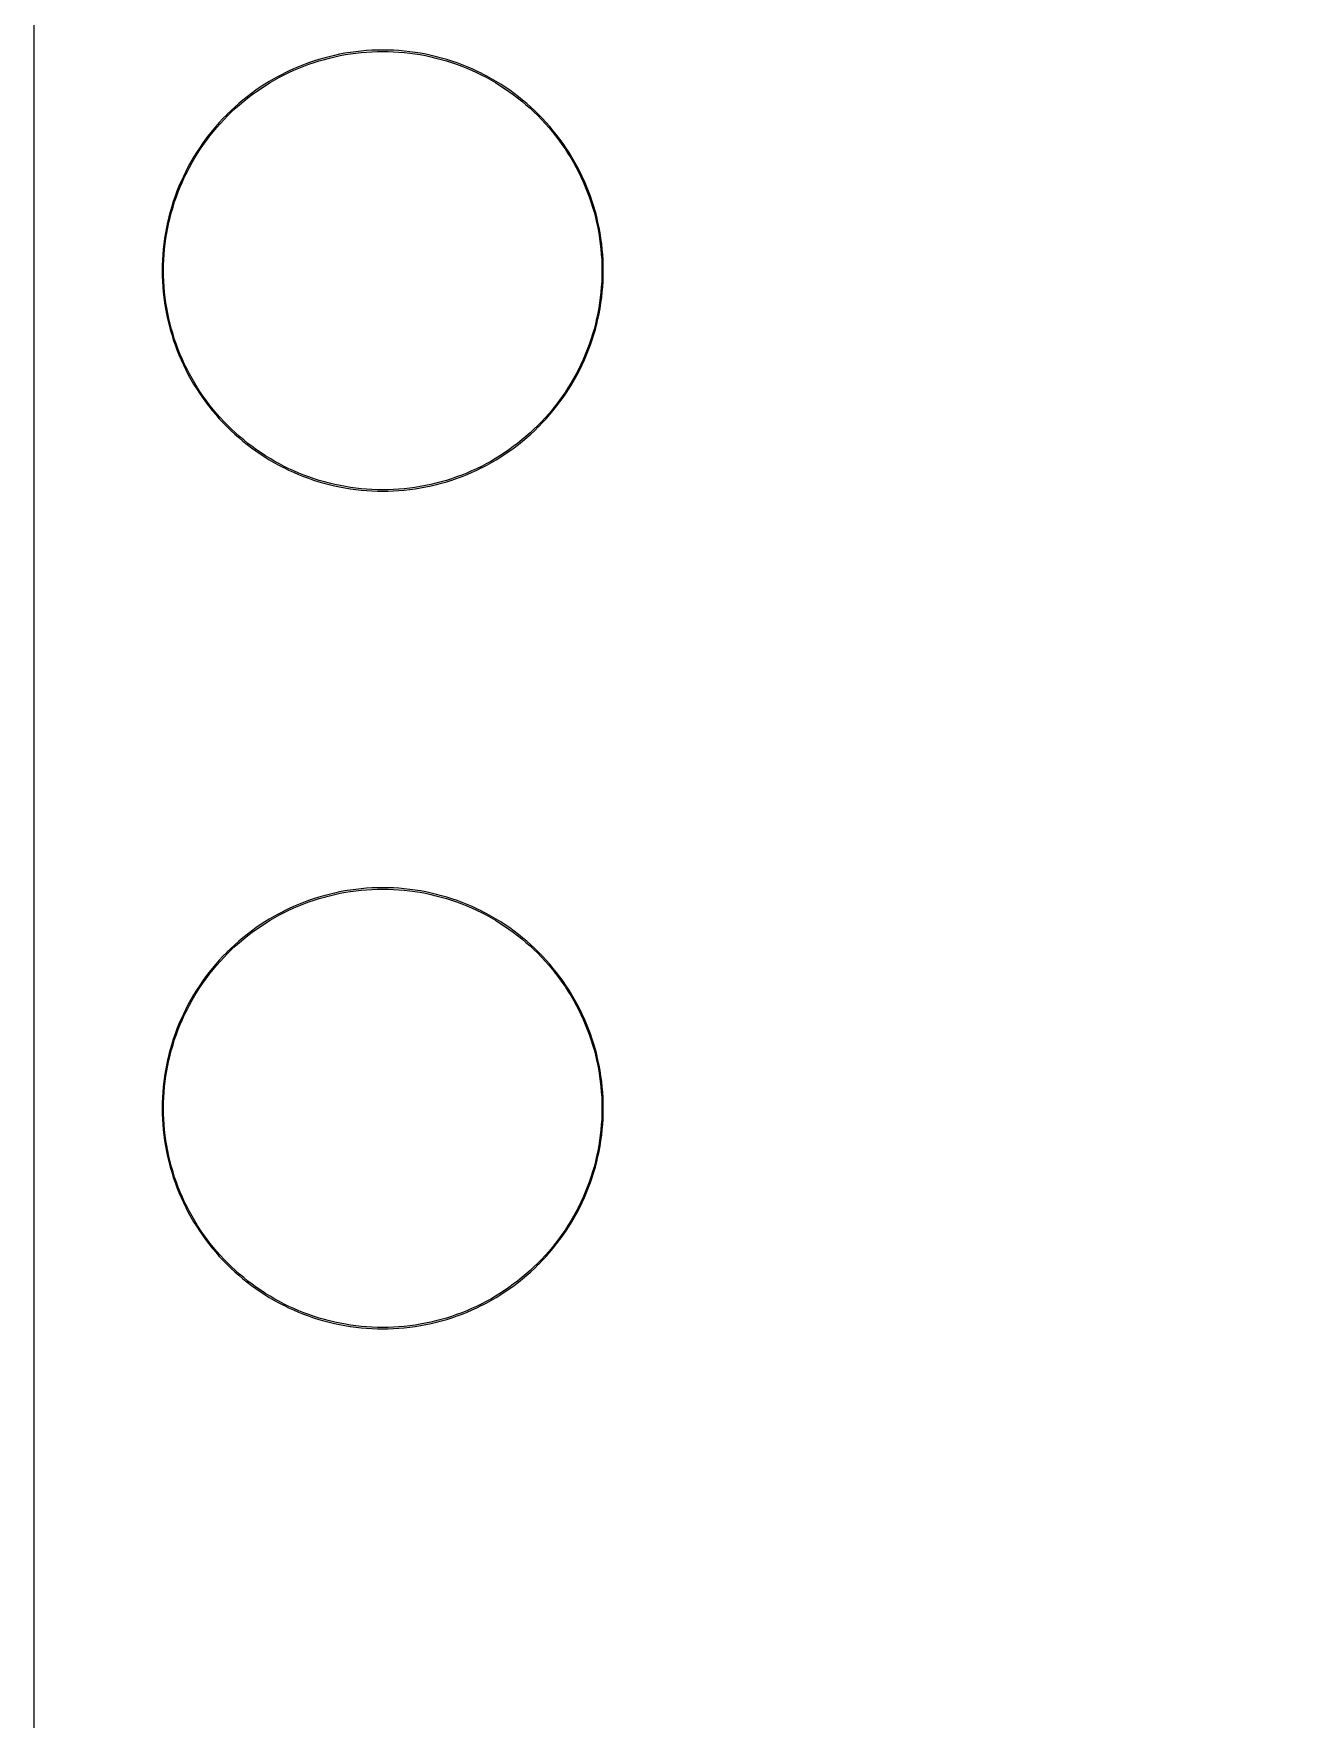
# Model space of a CAD drawing. Extents: x 2 to 62, y 0 to 129.
# Drawn here: x 1.59 to 24.65, y 63.7 to 94.37 of the extents above; entities that cross this region are included whole.
import ezdxf

# ---------------------------------------------------------------- set-up
doc = ezdxf.new("R2010")
doc.units = 0

msp = doc.modelspace()

# ---------------------------------------------------------------- linework, layer by layer
at = {"color": 5, "true_color": 0x0000ff}
msp.add_polyline3d([(62.20739, 0.3175, 0), (62.20739, 128.81762, 0), (1.5875, 128.81762, 0), (1.5875, 0.3175, 0), (62.20739, 0.3175, 0)], close=True, dxfattribs=at)
at = {"color": 34, "true_color": 0x008000}
for points in [[(1.5875, 0.3175, 0), (62.20739, 0.3175, 0), (62.20739, 128.81762, 0), (1.5875, 128.81762, 0), (1.5875, 0.3175, 0)], [(7.83945, 94.06889, 0), (7.74115, 94.06534, 0), (7.64336, 94.05924, 0), (7.54532, 94.05086, 0), (7.44778, 94.04019, 0), (7.3505, 94.02699, 0), (7.34658, 94.02636, 0), (7.2498, 94.01062, 0), (7.15328, 93.99258, 0), (7.05727, 93.97226, 0), (6.96177, 93.94966, 0), (6.86677, 93.92476, 0), (6.77254, 93.89733, 0), (6.67881, 93.86761, 0), (6.5861, 93.83561, 0), (6.4939, 93.80157, 0), (6.40297, 93.765, 0), (6.31254, 93.72639, 0), (6.22339, 93.6855, 0), (6.13525, 93.64232, 0), (6.13171, 93.64051, 0), (6.04433, 93.5953, 0), (5.95848, 93.54806, 0), (5.87365, 93.49878, 0), (5.79008, 93.44722, 0), (5.70778, 93.39362, 0), (5.62676, 93.338, 0), (5.54726, 93.28059, 0), (5.46902, 93.22116, 0), (5.39257, 93.15969, 0), (5.31739, 93.0967, 0), (5.24373, 93.03142, 0), (5.17184, 92.96462, 0), (5.10149, 92.89629, 0), (5.09868, 92.89348, 0), (5.03035, 92.82312, 0), (4.96354, 92.75124, 0), (4.89827, 92.67758, 0), (4.83528, 92.6024, 0), (4.77381, 92.52594, 0), (4.71437, 92.44771, 0), (4.65697, 92.36821, 0), (4.60134, 92.28718, 0), (4.54775, 92.20489, 0), (4.49619, 92.12132, 0), (4.44691, 92.03649, 0), (4.39967, 91.95063, 0), (4.35446, 91.86326, 0), (4.35264, 91.85972, 0), (4.30947, 91.77158, 0), (4.26858, 91.68243, 0), (4.22997, 91.592, 0), (4.19339, 91.50107, 0), (4.15936, 91.40887, 0), (4.12735, 91.31616, 0), (4.09764, 91.22243, 0), (4.0702, 91.1282, 0), (4.04531, 91.0332, 0), (4.02271, 90.9377, 0), (4.00239, 90.84169, 0), (3.98435, 90.74517, 0), (3.9686, 90.64839, 0), (3.96798, 90.64447, 0), (3.95478, 90.54718, 0), (3.94411, 90.44965, 0), (3.93573, 90.35161, 0), (3.92963, 90.25382, 0), (3.92607, 90.15552, 0), (3.9248, 90.05747, 0), (3.92607, 89.95943, 0), (3.92963, 89.86113, 0), (3.93573, 89.76334, 0), (3.94411, 89.6653, 0), (3.95478, 89.56776, 0), (3.96798, 89.47048, 0), (3.9686, 89.46655, 0), (3.98435, 89.36978, 0), (4.00239, 89.27326, 0), (4.02271, 89.17725, 0), (4.04531, 89.08174, 0), (4.0702, 88.98675, 0), (4.09764, 88.89251, 0), (4.12735, 88.79879, 0), (4.15936, 88.70608, 0), (4.19339, 88.61388, 0), (4.22997, 88.52294, 0), (4.26858, 88.43252, 0), (4.30947, 88.34337, 0), (4.35264, 88.25523, 0), (4.35446, 88.25169, 0), (4.39967, 88.16431, 0), (4.44691, 88.07846, 0), (4.49619, 87.99362, 0), (4.54775, 87.91006, 0), (4.60134, 87.82776, 0), (4.65697, 87.74674, 0), (4.71437, 87.66723, 0), (4.77381, 87.589, 0), (4.83528, 87.51255, 0), (4.89827, 87.43736, 0), (4.96354, 87.3637, 0), (5.03035, 87.29182, 0), (5.09868, 87.22146, 0), (5.10149, 87.21865, 0), (5.17184, 87.15033, 0), (5.24373, 87.08353, 0), (5.31739, 87.01825, 0), (5.39257, 86.95526, 0), (5.46902, 86.89379, 0), (5.54726, 86.83435, 0), (5.62676, 86.77695, 0), (5.70778, 86.72132, 0), (5.79008, 86.66773, 0), (5.87365, 86.61617, 0), (5.95848, 86.56689, 0), (6.04433, 86.51965, 0), (6.0446, 86.51951, 0), (6.13171, 86.47443, 0), (6.13525, 86.47263, 0), (6.22339, 86.42945, 0), (6.31254, 86.38856, 0), (6.40297, 86.34995, 0), (6.4939, 86.31337, 0), (6.5861, 86.27934, 0), (6.67881, 86.24733, 0), (6.77254, 86.21761, 0), (6.86677, 86.19018, 0), (6.96177, 86.16529, 0), (7.05727, 86.14268, 0), (7.15328, 86.12236, 0), (7.2498, 86.10433, 0), (7.34658, 86.08858, 0), (7.3505, 86.08796, 0), (7.44778, 86.07475, 0), (7.54532, 86.06409, 0), (7.64336, 86.0557, 0), (7.74115, 86.04961, 0), (7.83945, 86.04605, 0), (7.9375, 86.04478, 0), (8.03553, 86.04605, 0), (8.13383, 86.04961, 0), (8.23162, 86.0557, 0), (8.32967, 86.06409, 0), (8.42721, 86.07475, 0), (8.52449, 86.08796, 0), (8.5284, 86.08858, 0), (8.62519, 86.10433, 0), (8.72171, 86.12236, 0), (8.81772, 86.14268, 0), (8.91322, 86.16529, 0), (9.00822, 86.19018, 0), (9.10244, 86.21761, 0), (9.19618, 86.24733, 0), (9.28889, 86.27934, 0), (9.38109, 86.31337, 0), (9.47202, 86.34995, 0), (9.56245, 86.38856, 0), (9.6516, 86.42945, 0), (9.73973, 86.47263, 0), (9.74328, 86.47443, 0), (9.83039, 86.51951, 0), (9.83066, 86.51965, 0), (9.91651, 86.56689, 0), (10.00134, 86.61617, 0), (10.08491, 86.66773, 0), (10.16721, 86.72132, 0), (10.24823, 86.77695, 0), (10.32773, 86.83435, 0), (10.40597, 86.89379, 0), (10.48241, 86.95526, 0), (10.5576, 87.01825, 0), (10.63126, 87.08353, 0), (10.70315, 87.15033, 0), (10.7735, 87.21865, 0), (10.77631, 87.22146, 0), (10.84464, 87.29182, 0), (10.91144, 87.3637, 0), (10.97672, 87.43736, 0), (11.03971, 87.51255, 0), (11.10118, 87.589, 0), (11.16062, 87.66723, 0), (11.21802, 87.74674, 0), (11.27365, 87.82776, 0), (11.32724, 87.91006, 0), (11.3788, 87.99362, 0), (11.42808, 88.07846, 0), (11.47532, 88.16431, 0), (11.52053, 88.25169, 0), (11.52234, 88.25523, 0), (11.56552, 88.34337, 0), (11.60641, 88.43252, 0), (11.64502, 88.52294, 0), (11.6816, 88.61388, 0), (11.71563, 88.70608, 0), (11.74764, 88.79879, 0), (11.77735, 88.89251, 0), (11.80479, 88.98675, 0), (11.82968, 89.08174, 0), (11.85228, 89.17725, 0), (11.8726, 89.27326, 0), (11.89064, 89.36978, 0), (11.90639, 89.46655, 0), (11.90701, 89.47048, 0), (11.92022, 89.56776, 0), (11.93088, 89.6653, 0), (11.93927, 89.76334, 0), (11.94536, 89.86113, 0), (11.94892, 89.95943, 0), (11.95019, 90.05747, 0), (11.94892, 90.15552, 0), (11.94536, 90.25382, 0), (11.93927, 90.35161, 0), (11.93088, 90.44965, 0), (11.92022, 90.54718, 0), (11.90701, 90.64447, 0), (11.90639, 90.64839, 0), (11.89064, 90.74517, 0), (11.8726, 90.84169, 0), (11.85228, 90.9377, 0), (11.82968, 91.0332, 0), (11.80479, 91.1282, 0), (11.77735, 91.22243, 0), (11.74764, 91.31616, 0), (11.71563, 91.40887, 0), (11.6816, 91.50107, 0), (11.64502, 91.592, 0), (11.60641, 91.68243, 0), (11.56552, 91.77158, 0), (11.52234, 91.85972, 0), (11.52053, 91.86326, 0), (11.47532, 91.95063, 0), (11.42808, 92.03649, 0), (11.3788, 92.12132, 0), (11.32724, 92.20489, 0), (11.27365, 92.28718, 0), (11.21802, 92.36821, 0), (11.16062, 92.44771, 0), (11.10118, 92.52594, 0), (11.03971, 92.6024, 0), (10.97672, 92.67758, 0), (10.91144, 92.75124, 0), (10.84464, 92.82312, 0), (10.77631, 92.89348, 0), (10.7735, 92.89629, 0), (10.70315, 92.96462, 0), (10.63126, 93.03142, 0), (10.5576, 93.0967, 0), (10.48241, 93.15969, 0), (10.40597, 93.22116, 0), (10.32773, 93.28059, 0), (10.24823, 93.338, 0), (10.16721, 93.39362, 0), (10.08491, 93.44722, 0), (10.00134, 93.49878, 0), (9.91651, 93.54806, 0), (9.83066, 93.5953, 0), (9.74328, 93.64051, 0), (9.73973, 93.64232, 0), (9.6516, 93.6855, 0), (9.56245, 93.72639, 0), (9.47202, 93.765, 0), (9.38109, 93.80157, 0), (9.28889, 93.83561, 0), (9.19618, 93.86761, 0), (9.10244, 93.89733, 0), (9.00822, 93.92476, 0), (8.91322, 93.94966, 0), (8.81772, 93.97226, 0), (8.72171, 93.99258, 0), (8.62519, 94.01062, 0), (8.5284, 94.02636, 0), (8.52449, 94.02699, 0), (8.42721, 94.04019, 0), (8.32967, 94.05086, 0), (8.23162, 94.05924, 0), (8.13383, 94.06534, 0), (8.03553, 94.06889, 0), (7.9375, 94.07016, 0), (7.83945, 94.06889, 0)], [(8.13383, 86.07501, 0), (8.03553, 86.07145, 0), (7.9375, 86.07018, 0), (7.83945, 86.07145, 0), (7.74115, 86.07501, 0), (7.64336, 86.0811, 0), (7.54532, 86.08949, 0), (7.44778, 86.10015, 0), (7.35123, 86.11326, 0), (7.25765, 86.12849, 0), (7.16113, 86.14652, 0), (7.06512, 86.16684, 0), (6.96962, 86.18945, 0), (6.87462, 86.21434, 0), (6.78039, 86.24177, 0), (6.68666, 86.27149, 0), (6.59395, 86.30349, 0), (6.50175, 86.33753, 0), (6.41082, 86.37411, 0), (6.32039, 86.41271, 0), (6.23124, 86.45361, 0), (6.1439, 86.4964, 0), (6.05926, 86.5402, 0), (5.97341, 86.58744, 0), (5.88858, 86.63672, 0), (5.80501, 86.68828, 0), (5.72271, 86.74187, 0), (5.64169, 86.7975, 0), (5.56219, 86.8549, 0), (5.48395, 86.91434, 0), (5.4075, 86.97581, 0), (5.33232, 87.0388, 0), (5.25866, 87.10408, 0), (5.18677, 87.17088, 0), (5.11785, 87.23782, 0), (5.0509, 87.30675, 0), (4.9841, 87.37863, 0), (4.91882, 87.45229, 0), (4.85583, 87.52748, 0), (4.79436, 87.60393, 0), (4.73492, 87.68216, 0), (4.67752, 87.76167, 0), (4.62188, 87.84269, 0), (4.5683, 87.92499, 0), (4.51674, 88.00855, 0), (4.46746, 88.09339, 0), (4.42021, 88.17924, 0), (4.37643, 88.26386, 0), (4.33363, 88.35122, 0), (4.29274, 88.44037, 0), (4.25413, 88.53079, 0), (4.21755, 88.62173, 0), (4.18351, 88.71393, 0), (4.15151, 88.80664, 0), (4.12179, 88.90036, 0), (4.09436, 88.9946, 0), (4.06947, 89.08959, 0), (4.04685, 89.1851, 0), (4.02654, 89.28111, 0), (4.00851, 89.37763, 0), (3.99329, 89.47115, 0), (3.98018, 89.56776, 0), (3.96951, 89.6653, 0), (3.96113, 89.76334, 0), (3.95503, 89.86113, 0), (3.95147, 89.95943, 0), (3.9502, 90.05747, 0), (3.95147, 90.15552, 0), (3.95503, 90.25382, 0), (3.96113, 90.35161, 0), (3.96951, 90.44965, 0), (3.98018, 90.54718, 0), (3.99328, 90.64375, 0), (4.00851, 90.73732, 0), (4.02654, 90.83384, 0), (4.04685, 90.92985, 0), (4.06947, 91.02535, 0), (4.09436, 91.12035, 0), (4.12179, 91.21458, 0), (4.15151, 91.30831, 0), (4.18351, 91.40102, 0), (4.21755, 91.49322, 0), (4.25413, 91.58415, 0), (4.29274, 91.67458, 0), (4.33363, 91.76373, 0), (4.37642, 91.85108, 0), (4.42021, 91.9357, 0), (4.46746, 92.02156, 0), (4.51674, 92.10639, 0), (4.5683, 92.18996, 0), (4.62188, 92.27225, 0), (4.67752, 92.35328, 0), (4.73492, 92.43278, 0), (4.79436, 92.51101, 0), (4.85583, 92.58747, 0), (4.91882, 92.66265, 0), (4.9841, 92.73631, 0), (5.0509, 92.80819, 0), (5.11785, 92.87713, 0), (5.18677, 92.94407, 0), (5.25866, 93.01087, 0), (5.33232, 93.07615, 0), (5.4075, 93.13914, 0), (5.48395, 93.20061, 0), (5.56219, 93.26004, 0), (5.64169, 93.31745, 0), (5.72271, 93.37307, 0), (5.80501, 93.42667, 0), (5.88858, 93.47823, 0), (5.97341, 93.52751, 0), (6.05926, 93.57475, 0), (6.14425, 93.61872, 0), (6.23124, 93.66134, 0), (6.32039, 93.70223, 0), (6.41082, 93.74084, 0), (6.50175, 93.77742, 0), (6.59395, 93.81145, 0), (6.68666, 93.84346, 0), (6.78039, 93.87317, 0), (6.87462, 93.90061, 0), (6.96962, 93.9255, 0), (7.06512, 93.9481, 0), (7.16113, 93.96842, 0), (7.25765, 93.98646, 0), (7.35122, 94.00169, 0), (7.44778, 94.01479, 0), (7.54532, 94.02546, 0), (7.64336, 94.03384, 0), (7.74115, 94.03994, 0), (7.83945, 94.0435, 0), (7.9375, 94.04477, 0), (8.03553, 94.0435, 0), (8.13383, 94.03994, 0), (8.23162, 94.03384, 0), (8.32967, 94.02546, 0), (8.42721, 94.01479, 0), (8.52377, 94.00169, 0), (8.61734, 93.98646, 0), (8.71386, 93.96842, 0), (8.80987, 93.9481, 0), (8.90537, 93.9255, 0), (9.00037, 93.90061, 0), (9.0946, 93.87317, 0), (9.18833, 93.84346, 0), (9.28104, 93.81145, 0), (9.37323, 93.77742, 0), (9.46416, 93.74084, 0), (9.5546, 93.70223, 0), (9.64375, 93.66134, 0), (9.73074, 93.61872, 0), (9.81573, 93.57475, 0), (9.90157, 93.52751, 0), (9.9864, 93.47823, 0), (10.06997, 93.42667, 0), (10.15227, 93.37307, 0), (10.2333, 93.31745, 0), (10.31279, 93.26004, 0), (10.39104, 93.20061, 0), (10.46749, 93.13914, 0), (10.54267, 93.07615, 0), (10.61633, 93.01087, 0), (10.68822, 92.94407, 0), (10.75714, 92.87713, 0), (10.82409, 92.80819, 0), (10.89089, 92.73631, 0), (10.95617, 92.66265, 0), (11.01916, 92.58747, 0), (11.08063, 92.51101, 0), (11.14007, 92.43278, 0), (11.19747, 92.35328, 0), (11.2531, 92.27225, 0), (11.30669, 92.18996, 0), (11.35825, 92.10639, 0), (11.40753, 92.02156, 0), (11.45477, 91.9357, 0), (11.49875, 91.85072, 0), (11.54136, 91.76373, 0), (11.58225, 91.67458, 0), (11.62086, 91.58415, 0), (11.65744, 91.49322, 0), (11.69147, 91.40102, 0), (11.72348, 91.30831, 0), (11.7532, 91.21458, 0), (11.78063, 91.12035, 0), (11.80552, 91.02535, 0), (11.82813, 90.92985, 0), (11.84845, 90.83384, 0), (11.86648, 90.73732, 0), (11.88171, 90.64374, 0), (11.89482, 90.54718, 0), (11.90548, 90.44965, 0), (11.91387, 90.35161, 0), (11.91996, 90.25382, 0), (11.92352, 90.15552, 0), (11.92479, 90.05747, 0), (11.92352, 89.95943, 0), (11.91996, 89.86113, 0), (11.91387, 89.76334, 0), (11.90548, 89.6653, 0), (11.89482, 89.56776, 0), (11.8817, 89.47115, 0), (11.86648, 89.37763, 0), (11.84845, 89.28111, 0), (11.82813, 89.1851, 0), (11.80552, 89.08959, 0), (11.78063, 88.9946, 0), (11.7532, 88.90036, 0), (11.72348, 88.80664, 0), (11.69147, 88.71393, 0), (11.65744, 88.62173, 0), (11.62086, 88.53079, 0), (11.58225, 88.44037, 0), (11.54136, 88.35122, 0), (11.49874, 88.26423, 0), (11.45477, 88.17924, 0), (11.40753, 88.09339, 0), (11.35825, 88.00855, 0), (11.30669, 87.92499, 0), (11.2531, 87.84269, 0), (11.19747, 87.76167, 0), (11.14007, 87.68216, 0), (11.08063, 87.60393, 0), (11.01916, 87.52748, 0), (10.95617, 87.45229, 0), (10.89089, 87.37863, 0), (10.82409, 87.30675, 0), (10.75714, 87.23782, 0), (10.68822, 87.17088, 0), (10.61633, 87.10408, 0), (10.54267, 87.0388, 0), (10.46749, 86.97581, 0), (10.39104, 86.91434, 0), (10.31279, 86.8549, 0), (10.2333, 86.7975, 0), (10.15227, 86.74187, 0), (10.06997, 86.68828, 0), (9.9864, 86.63672, 0), (9.90157, 86.58744, 0), (9.81573, 86.5402, 0), (9.73109, 86.4964, 0), (9.64375, 86.45361, 0), (9.5546, 86.41271, 0), (9.46416, 86.37411, 0), (9.37323, 86.33753, 0), (9.28104, 86.30349, 0), (9.18833, 86.27149, 0), (9.0946, 86.24177, 0), (9.00037, 86.21434, 0), (8.90537, 86.18945, 0), (8.80987, 86.16684, 0), (8.71386, 86.14652, 0), (8.61734, 86.12849, 0), (8.52376, 86.11326, 0), (8.42721, 86.10015, 0), (8.32967, 86.08949, 0), (8.23162, 86.0811, 0), (8.13383, 86.07501, 0)], [(7.83945, 78.82889, 0), (7.74115, 78.82534, 0), (7.64336, 78.81923, 0), (7.54532, 78.81086, 0), (7.44778, 78.80019, 0), (7.3505, 78.78698, 0), (7.34658, 78.78636, 0), (7.2498, 78.77061, 0), (7.15328, 78.75257, 0), (7.05727, 78.73226, 0), (6.96177, 78.70966, 0), (6.86677, 78.68476, 0), (6.77254, 78.65733, 0), (6.67881, 78.62761, 0), (6.5861, 78.5956, 0), (6.4939, 78.56157, 0), (6.40297, 78.525, 0), (6.31254, 78.48639, 0), (6.22339, 78.4455, 0), (6.13525, 78.40232, 0), (6.13171, 78.40051, 0), (6.04433, 78.3553, 0), (5.95848, 78.30806, 0), (5.87365, 78.25878, 0), (5.79008, 78.20722, 0), (5.70778, 78.15362, 0), (5.62676, 78.098, 0), (5.54726, 78.04058, 0), (5.46902, 77.98116, 0), (5.39257, 77.91969, 0), (5.31739, 77.8567, 0), (5.24373, 77.79142, 0), (5.17184, 77.72462, 0), (5.10149, 77.65629, 0), (5.09868, 77.65348, 0), (5.03035, 77.58311, 0), (4.96354, 77.51124, 0), (4.89827, 77.43758, 0), (4.83528, 77.36239, 0), (4.77381, 77.28594, 0), (4.71437, 77.20771, 0), (4.65697, 77.12821, 0), (4.60134, 77.04718, 0), (4.54775, 76.96489, 0), (4.49619, 76.88132, 0), (4.44691, 76.79649, 0), (4.39967, 76.71062, 0), (4.35446, 76.62326, 0), (4.35264, 76.61972, 0), (4.30947, 76.53158, 0), (4.26858, 76.44243, 0), (4.22997, 76.352, 0), (4.19339, 76.26107, 0), (4.15936, 76.16887, 0), (4.12735, 76.07616, 0), (4.09764, 75.98242, 0), (4.0702, 75.8882, 0), (4.04531, 75.7932, 0), (4.02271, 75.6977, 0), (4.00239, 75.60169, 0), (3.98435, 75.50517, 0), (3.9686, 75.40839, 0), (3.96798, 75.40447, 0), (3.95478, 75.30719, 0), (3.94411, 75.20965, 0), (3.93573, 75.11161, 0), (3.92963, 75.01382, 0), (3.92607, 74.91552, 0), (3.9248, 74.81747, 0), (3.92607, 74.71943, 0), (3.92963, 74.62112, 0), (3.93573, 74.52334, 0), (3.94411, 74.42529, 0), (3.95478, 74.32776, 0), (3.96798, 74.23048, 0), (3.9686, 74.22655, 0), (3.98435, 74.12978, 0), (4.00239, 74.03326, 0), (4.02271, 73.93725, 0), (4.04531, 73.84174, 0), (4.0702, 73.74675, 0), (4.09764, 73.65251, 0), (4.12735, 73.55879, 0), (4.15936, 73.46608, 0), (4.19339, 73.37388, 0), (4.22997, 73.28294, 0), (4.26858, 73.19252, 0), (4.30947, 73.10337, 0), (4.35264, 73.01523, 0), (4.35446, 73.01169, 0), (4.39967, 72.92431, 0), (4.44691, 72.83846, 0), (4.49619, 72.75362, 0), (4.54775, 72.67006, 0), (4.60134, 72.58776, 0), (4.65697, 72.50673, 0), (4.71437, 72.42722, 0), (4.77381, 72.349, 0), (4.83528, 72.27255, 0), (4.89827, 72.19736, 0), (4.96354, 72.1237, 0), (5.03035, 72.05182, 0), (5.09868, 71.98146, 0), (5.10149, 71.97865, 0), (5.17184, 71.91033, 0), (5.24373, 71.84353, 0), (5.31739, 71.77825, 0), (5.39257, 71.71526, 0), (5.46902, 71.65379, 0), (5.54726, 71.59435, 0), (5.62676, 71.53695, 0), (5.70778, 71.48132, 0), (5.79008, 71.42773, 0), (5.87365, 71.37617, 0), (5.95848, 71.32689, 0), (6.04433, 71.27965, 0), (6.13171, 71.23443, 0), (6.13525, 71.23263, 0), (6.22339, 71.18944, 0), (6.31254, 71.14856, 0), (6.40297, 71.10995, 0), (6.4939, 71.07337, 0), (6.5861, 71.03934, 0), (6.67881, 71.00733, 0), (6.77254, 70.97761, 0), (6.86677, 70.95018, 0), (6.96177, 70.92529, 0), (7.05727, 70.90268, 0), (7.15328, 70.88236, 0), (7.2498, 70.86433, 0), (7.34658, 70.84858, 0), (7.3505, 70.84796, 0), (7.44778, 70.83475, 0), (7.54532, 70.82409, 0), (7.64336, 70.8157, 0), (7.74115, 70.80961, 0), (7.83945, 70.80605, 0), (7.9375, 70.80477, 0), (8.03553, 70.80605, 0), (8.13383, 70.80961, 0), (8.23162, 70.8157, 0), (8.32967, 70.82409, 0), (8.42721, 70.83475, 0), (8.52449, 70.84796, 0), (8.5284, 70.84858, 0), (8.62519, 70.86433, 0), (8.72171, 70.88236, 0), (8.81772, 70.90268, 0), (8.91322, 70.92529, 0), (9.00822, 70.95018, 0), (9.10244, 70.97761, 0), (9.19618, 71.00733, 0), (9.28889, 71.03934, 0), (9.38109, 71.07337, 0), (9.47202, 71.10995, 0), (9.56245, 71.14856, 0), (9.6516, 71.18944, 0), (9.73973, 71.23263, 0), (9.74328, 71.23443, 0), (9.83066, 71.27965, 0), (9.91651, 71.32689, 0), (10.00134, 71.37617, 0), (10.08491, 71.42773, 0), (10.16721, 71.48132, 0), (10.24823, 71.53695, 0), (10.32773, 71.59435, 0), (10.40597, 71.65379, 0), (10.48241, 71.71526, 0), (10.5576, 71.77825, 0), (10.63126, 71.84353, 0), (10.70315, 71.91033, 0), (10.7735, 71.97865, 0), (10.77631, 71.98146, 0), (10.84464, 72.05182, 0), (10.91144, 72.1237, 0), (10.97672, 72.19736, 0), (11.03971, 72.27255, 0), (11.10118, 72.349, 0), (11.16062, 72.42722, 0), (11.21802, 72.50673, 0), (11.27365, 72.58776, 0), (11.32724, 72.67006, 0), (11.3788, 72.75362, 0), (11.42808, 72.83846, 0), (11.47532, 72.92431, 0), (11.52053, 73.01169, 0), (11.52234, 73.01523, 0), (11.56552, 73.10337, 0), (11.60641, 73.19252, 0), (11.64502, 73.28294, 0), (11.6816, 73.37388, 0), (11.71563, 73.46608, 0), (11.74764, 73.55879, 0), (11.77735, 73.65251, 0), (11.80479, 73.74675, 0), (11.82968, 73.84174, 0), (11.85228, 73.93725, 0), (11.8726, 74.03326, 0), (11.89064, 74.12978, 0), (11.90639, 74.22655, 0), (11.90701, 74.23048, 0), (11.92022, 74.32776, 0), (11.93088, 74.42529, 0), (11.93927, 74.52334, 0), (11.94536, 74.62112, 0), (11.94892, 74.71943, 0), (11.95019, 74.81747, 0), (11.94892, 74.91552, 0), (11.94536, 75.01382, 0), (11.93927, 75.11161, 0), (11.93088, 75.20965, 0), (11.92022, 75.30719, 0), (11.90701, 75.40447, 0), (11.90639, 75.40839, 0), (11.89064, 75.50517, 0), (11.8726, 75.60169, 0), (11.85228, 75.6977, 0), (11.82968, 75.7932, 0), (11.80479, 75.8882, 0), (11.77735, 75.98242, 0), (11.74764, 76.07616, 0), (11.71563, 76.16887, 0), (11.6816, 76.26107, 0), (11.64502, 76.352, 0), (11.60641, 76.44243, 0), (11.56552, 76.53158, 0), (11.52234, 76.61972, 0), (11.52053, 76.62326, 0), (11.47532, 76.71062, 0), (11.42808, 76.79649, 0), (11.3788, 76.88132, 0), (11.32724, 76.96489, 0), (11.27365, 77.04718, 0), (11.21802, 77.12821, 0), (11.16062, 77.20771, 0), (11.10118, 77.28594, 0), (11.03971, 77.36239, 0), (10.97672, 77.43758, 0), (10.91144, 77.51124, 0), (10.84464, 77.58311, 0), (10.77631, 77.65348, 0), (10.7735, 77.65629, 0), (10.70315, 77.72462, 0), (10.63126, 77.79142, 0), (10.5576, 77.8567, 0), (10.48241, 77.91969, 0), (10.40597, 77.98116, 0), (10.32773, 78.04058, 0), (10.24823, 78.098, 0), (10.16721, 78.15362, 0), (10.08491, 78.20722, 0), (10.00134, 78.25878, 0), (9.91651, 78.30806, 0), (9.83066, 78.3553, 0), (9.74328, 78.40051, 0), (9.73973, 78.40232, 0), (9.6516, 78.4455, 0), (9.56245, 78.48639, 0), (9.47202, 78.525, 0), (9.38109, 78.56157, 0), (9.28889, 78.5956, 0), (9.19618, 78.62761, 0), (9.10244, 78.65733, 0), (9.00822, 78.68476, 0), (8.91322, 78.70966, 0), (8.81772, 78.73226, 0), (8.72171, 78.75257, 0), (8.62519, 78.77061, 0), (8.5284, 78.78636, 0), (8.52449, 78.78698, 0), (8.42721, 78.80019, 0), (8.32967, 78.81086, 0), (8.23162, 78.81923, 0), (8.13383, 78.82534, 0), (8.03553, 78.82889, 0), (7.9375, 78.83017, 0), (7.83945, 78.82889, 0)], [(8.13383, 70.83501, 0), (8.03553, 70.83145, 0), (7.9375, 70.83018, 0), (7.83945, 70.83145, 0), (7.74115, 70.83501, 0), (7.64336, 70.8411, 0), (7.54532, 70.84948, 0), (7.44778, 70.86015, 0), (7.35087, 70.87331, 0), (7.25765, 70.88849, 0), (7.16113, 70.90652, 0), (7.06512, 70.92684, 0), (6.96962, 70.94945, 0), (6.87462, 70.97434, 0), (6.78039, 71.00176, 0), (6.68666, 71.03149, 0), (6.59395, 71.06349, 0), (6.50175, 71.09753, 0), (6.41082, 71.13411, 0), (6.32039, 71.1727, 0), (6.23124, 71.21361, 0), (6.14425, 71.25621, 0), (6.05926, 71.3002, 0), (5.97341, 71.34744, 0), (5.88858, 71.39672, 0), (5.80501, 71.44828, 0), (5.72271, 71.50187, 0), (5.64169, 71.5575, 0), (5.56219, 71.6149, 0), (5.48395, 71.67434, 0), (5.4075, 71.73581, 0), (5.33232, 71.7988, 0), (5.25866, 71.86408, 0), (5.18677, 71.93088, 0), (5.11785, 71.99782, 0), (5.0509, 72.06675, 0), (4.9841, 72.13863, 0), (4.91882, 72.21229, 0), (4.85583, 72.28748, 0), (4.79436, 72.36393, 0), (4.73492, 72.44216, 0), (4.67752, 72.52167, 0), (4.62188, 72.60269, 0), (4.5683, 72.68499, 0), (4.51674, 72.76855, 0), (4.46746, 72.85339, 0), (4.42021, 72.93924, 0), (4.37642, 73.02386, 0), (4.33363, 73.11122, 0), (4.29274, 73.20037, 0), (4.25413, 73.29079, 0), (4.21755, 73.38173, 0), (4.18351, 73.47393, 0), (4.15151, 73.56664, 0), (4.12179, 73.66036, 0), (4.09436, 73.7546, 0), (4.06947, 73.84959, 0), (4.04685, 73.9451, 0), (4.02654, 74.04111, 0), (4.00851, 74.13763, 0), (3.9933, 74.23109, 0), (3.98018, 74.32776, 0), (3.96951, 74.42529, 0), (3.96113, 74.52334, 0), (3.95503, 74.62112, 0), (3.95147, 74.71943, 0), (3.9502, 74.81747, 0), (3.95147, 74.91552, 0), (3.95503, 75.01382, 0), (3.96113, 75.11161, 0), (3.96951, 75.20965, 0), (3.98018, 75.30719, 0), (3.99328, 75.40375, 0), (4.00851, 75.49732, 0), (4.02654, 75.59384, 0), (4.04685, 75.68985, 0), (4.06947, 75.78534, 0), (4.09436, 75.88035, 0), (4.12179, 75.97458, 0), (4.15151, 76.06831, 0), (4.18351, 76.16101, 0), (4.21755, 76.25322, 0), (4.25413, 76.34415, 0), (4.29274, 76.43458, 0), (4.33363, 76.52373, 0), (4.37633, 76.6109, 0), (4.42021, 76.6957, 0), (4.46746, 76.78156, 0), (4.51674, 76.86639, 0), (4.5683, 76.94996, 0), (4.62188, 77.03225, 0), (4.67752, 77.11328, 0), (4.73492, 77.19278, 0), (4.79436, 77.27101, 0), (4.85583, 77.34747, 0), (4.91882, 77.42265, 0), (4.9841, 77.4963, 0), (5.0509, 77.56819, 0), (5.11802, 77.63729, 0), (5.18677, 77.70407, 0), (5.25866, 77.77087, 0), (5.33232, 77.83615, 0), (5.4075, 77.89914, 0), (5.48395, 77.96061, 0), (5.56219, 78.02003, 0), (5.64169, 78.07745, 0), (5.72271, 78.13307, 0), (5.80501, 78.18667, 0), (5.88858, 78.23823, 0), (5.97341, 78.28751, 0), (6.05926, 78.33475, 0), (6.14389, 78.37854, 0), (6.23124, 78.42134, 0), (6.32039, 78.46223, 0), (6.41082, 78.50084, 0), (6.50175, 78.53742, 0), (6.59395, 78.57145, 0), (6.68666, 78.60346, 0), (6.78039, 78.63317, 0), (6.87462, 78.66061, 0), (6.96962, 78.6855, 0), (7.06512, 78.7081, 0), (7.16113, 78.72842, 0), (7.25765, 78.74646, 0), (7.35122, 78.76169, 0), (7.44778, 78.77479, 0), (7.54532, 78.78546, 0), (7.64336, 78.79384, 0), (7.74115, 78.79994, 0), (7.83945, 78.8035, 0), (7.9375, 78.80477, 0), (8.03553, 78.8035, 0), (8.13383, 78.79994, 0), (8.23162, 78.79384, 0), (8.32967, 78.78546, 0), (8.42721, 78.77479, 0), (8.52377, 78.76169, 0), (8.61734, 78.74646, 0), (8.71386, 78.72842, 0), (8.80987, 78.7081, 0), (8.90537, 78.6855, 0), (9.00037, 78.66061, 0), (9.0946, 78.63317, 0), (9.18833, 78.60346, 0), (9.28104, 78.57145, 0), (9.37323, 78.53742, 0), (9.46416, 78.50084, 0), (9.5546, 78.46223, 0), (9.64375, 78.42134, 0), (9.7311, 78.37854, 0), (9.81573, 78.33475, 0), (9.90157, 78.28751, 0), (9.9864, 78.23823, 0), (10.06997, 78.18667, 0), (10.15227, 78.13307, 0), (10.2333, 78.07745, 0), (10.31279, 78.02003, 0), (10.39104, 77.96061, 0), (10.46749, 77.89914, 0), (10.54267, 77.83615, 0), (10.61633, 77.77087, 0), (10.68822, 77.70407, 0), (10.75697, 77.63729, 0), (10.82409, 77.56819, 0), (10.89089, 77.4963, 0), (10.95617, 77.42265, 0), (11.01916, 77.34747, 0), (11.08063, 77.27101, 0), (11.14007, 77.19278, 0), (11.19747, 77.11328, 0), (11.2531, 77.03225, 0), (11.30669, 76.94996, 0), (11.35825, 76.86639, 0), (11.40753, 76.78156, 0), (11.45477, 76.6957, 0), (11.49883, 76.61053, 0), (11.54136, 76.52373, 0), (11.58225, 76.43458, 0), (11.62086, 76.34415, 0), (11.65744, 76.25322, 0), (11.69147, 76.16101, 0), (11.72348, 76.06831, 0), (11.7532, 75.97458, 0), (11.78063, 75.88035, 0), (11.80552, 75.78534, 0), (11.82813, 75.68985, 0), (11.84845, 75.59384, 0), (11.86648, 75.49732, 0), (11.88171, 75.40374, 0), (11.89482, 75.30719, 0), (11.90548, 75.20965, 0), (11.91387, 75.11161, 0), (11.91996, 75.01382, 0), (11.92352, 74.91552, 0), (11.92479, 74.81747, 0), (11.92352, 74.71943, 0), (11.91996, 74.62112, 0), (11.91387, 74.52334, 0), (11.90548, 74.42529, 0), (11.89482, 74.32776, 0), (11.88169, 74.23109, 0), (11.86648, 74.13763, 0), (11.84845, 74.04111, 0), (11.82813, 73.9451, 0), (11.80552, 73.84959, 0), (11.78063, 73.7546, 0), (11.7532, 73.66036, 0), (11.72348, 73.56664, 0), (11.69147, 73.47393, 0), (11.65744, 73.38173, 0), (11.62086, 73.29079, 0), (11.58225, 73.20037, 0), (11.54136, 73.11122, 0), (11.49874, 73.02422, 0), (11.45477, 72.93924, 0), (11.40753, 72.85339, 0), (11.35825, 72.76855, 0), (11.30669, 72.68499, 0), (11.2531, 72.60269, 0), (11.19747, 72.52167, 0), (11.14007, 72.44216, 0), (11.08063, 72.36393, 0), (11.01916, 72.28748, 0), (10.95617, 72.21229, 0), (10.89089, 72.13863, 0), (10.82409, 72.06675, 0), (10.75714, 71.99782, 0), (10.68822, 71.93088, 0), (10.61633, 71.86408, 0), (10.54267, 71.7988, 0), (10.46749, 71.73581, 0), (10.39104, 71.67434, 0), (10.31279, 71.6149, 0), (10.2333, 71.5575, 0), (10.15227, 71.50187, 0), (10.06997, 71.44828, 0), (9.9864, 71.39672, 0), (9.90157, 71.34744, 0), (9.81573, 71.3002, 0), (9.73074, 71.25621, 0), (9.64375, 71.21361, 0), (9.5546, 71.1727, 0), (9.46416, 71.13411, 0), (9.37323, 71.09753, 0), (9.28104, 71.06349, 0), (9.18833, 71.03149, 0), (9.0946, 71.00176, 0), (9.00037, 70.97434, 0), (8.90537, 70.94945, 0), (8.80987, 70.92684, 0), (8.71386, 70.90652, 0), (8.61734, 70.88849, 0), (8.52412, 70.87331, 0), (8.42721, 70.86015, 0), (8.32967, 70.84948, 0), (8.23162, 70.8411, 0), (8.13383, 70.83501, 0)]]:
    msp.add_polyline3d(points, close=True, dxfattribs=at)

doc.saveas('drawing.dxf')
